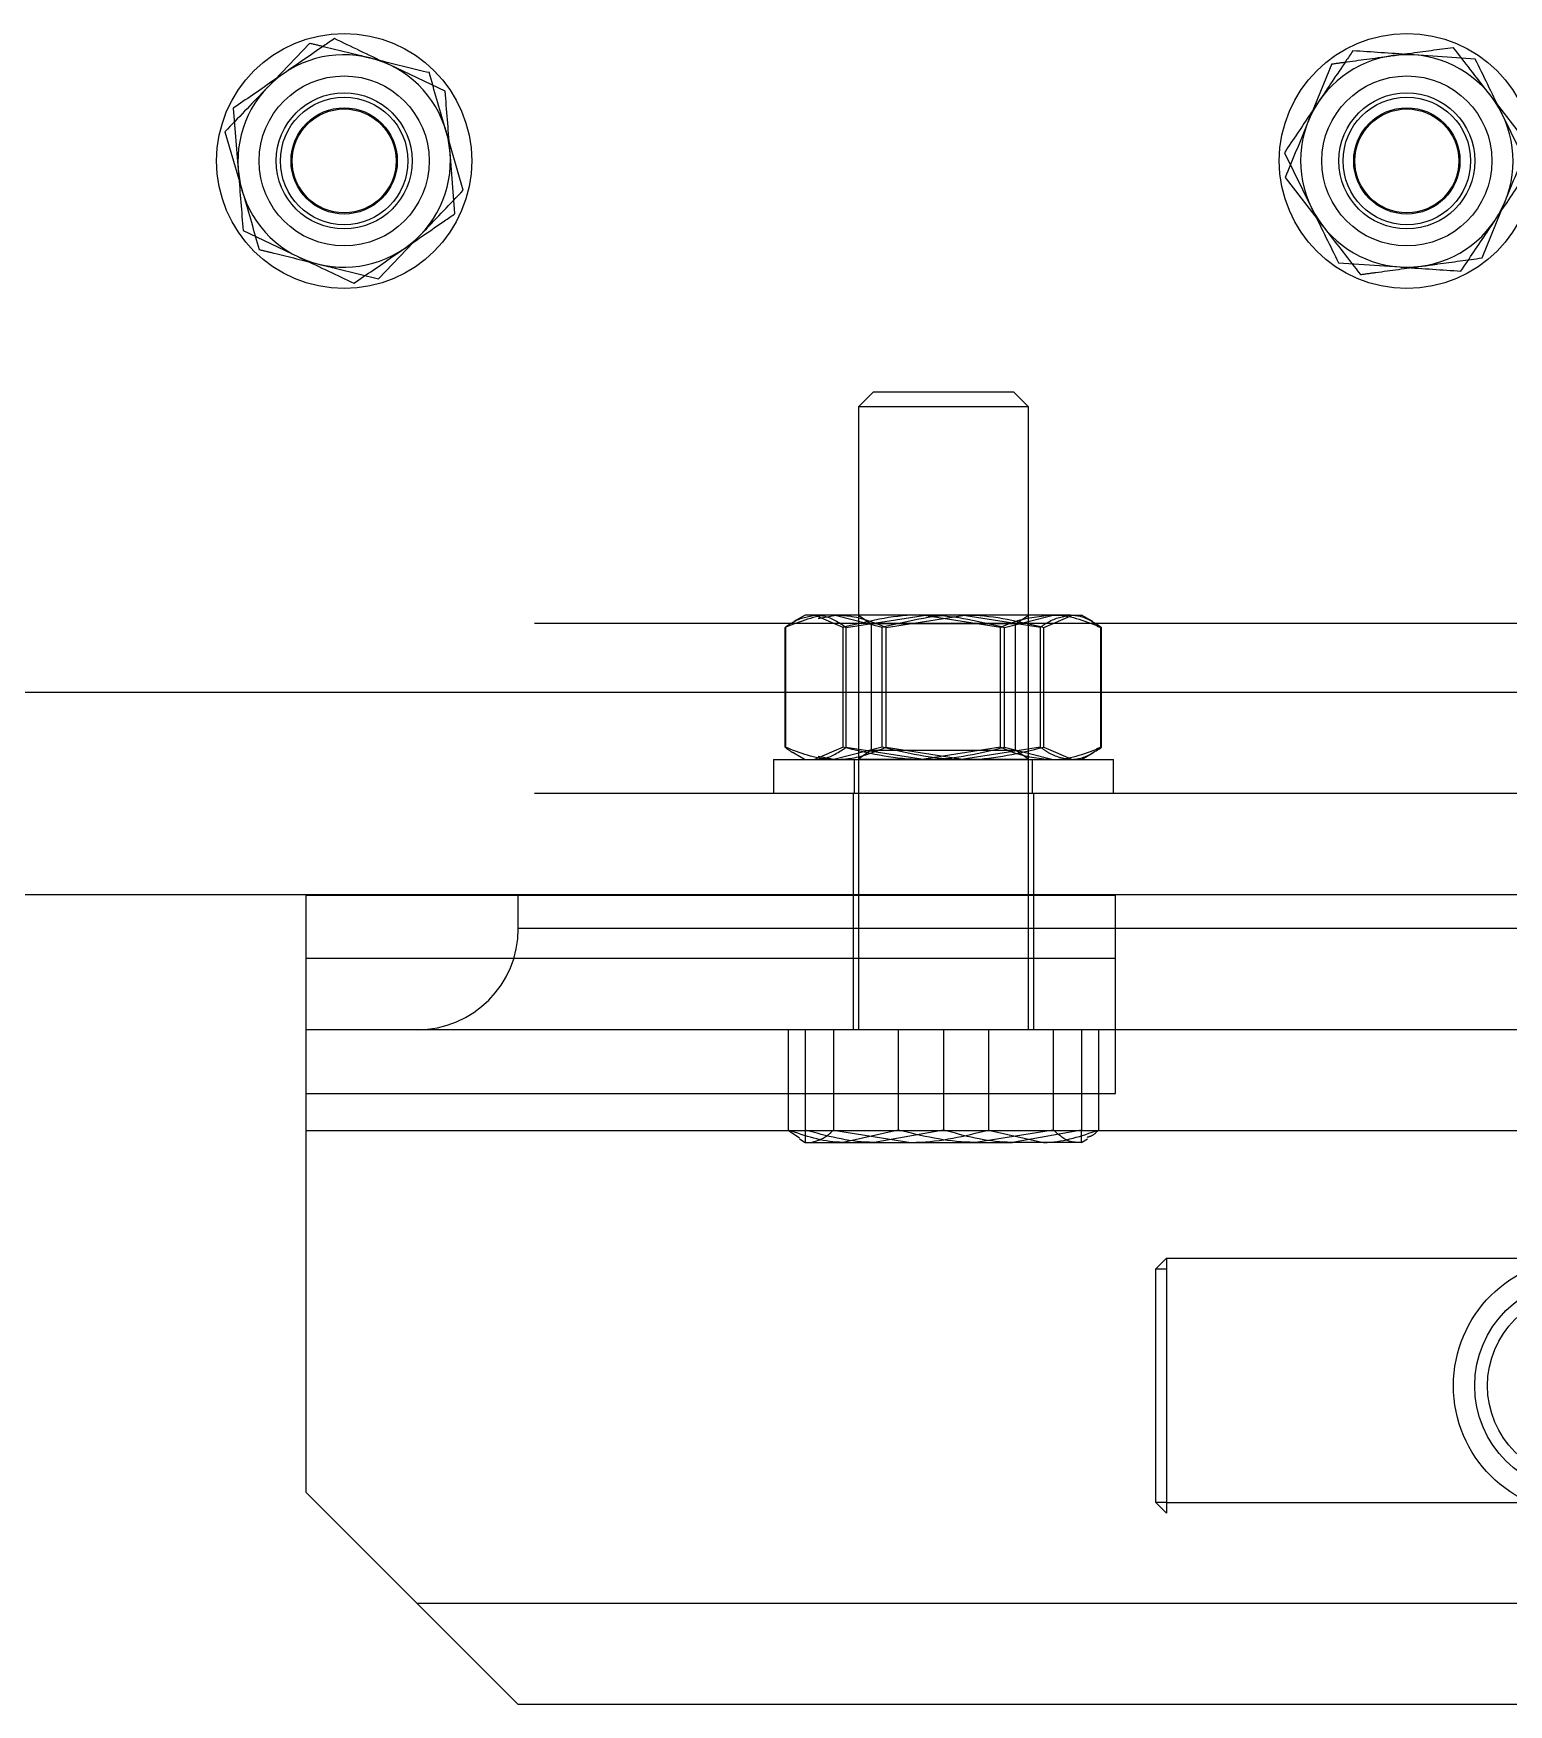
# Model space of a CAD drawing. Header units: metres. Extents: x 0 to 21025, y 0 to 14850.
# Drawn here: x 2607.4 to 2676.8, y 9008.5 to 9087.1 of the extents above; entities that cross this region are included whole.
import ezdxf

# ---------------------------------------------------------------- set-up
doc = ezdxf.new("R2010")
doc.units = ezdxf.units.M
doc.header["$LTSCALE"] = 25
doc.linetypes.add('HIDDEN2', pattern=[4.7625, 3.175, -1.5875])
doc.layers.add('SL4', color=4, linetype='Continuous')
doc.layers.add('ST1', color=7, linetype='HIDDEN2')

msp = doc.modelspace()

# ---------------------------------------------------------------- linework, layer by layer
at = {"layer": 'SL4'}
for p, q in [((2675.216, 9085.938), (2672.336, 9086.132)), ((2626.752, 9084.421), (2624.145, 9085.66)), ((2616.784, 9083.622), (2617.015, 9080.744)), ((2677.759, 9080.754), (2676.488, 9083.346)), ((2627.213, 9078.665), (2626.983, 9081.543)), ((2666.238, 9081.533), (2667.51, 9078.941)), ((2617.245, 9077.867), (2619.853, 9076.628)), ((2668.782, 9076.35), (2671.662, 9076.155)), ((2598.759, 9056.144), (2753.999, 9056.144)), ((3543.761, 9046.619), (2593.759, 9046.619)), ((2620.193, 9046.619), (2620.193, 9040.269)), ((2630.193, 9045.026), (2630.193, 9046.619)), ((2920.193, 9045.026), (2630.193, 9045.026)), ((2625.435, 9040.269), (2620.193, 9040.269)), ((2620.193, 9040.269), (2620.193, 9035.506)), ((2917.193, 9040.269), (2625.435, 9040.269)), ((2643.693, 9040.269), (2643.693, 9035.549)), ((2650.193, 9040.269), (2650.193, 9035.549)), ((2656.693, 9040.269), (2656.693, 9035.549)), ((2620.193, 9035.506), (2620.193, 9018.519)), ((2643.693, 9035.506), (2620.193, 9035.506)), ((2643.693, 9034.969), (2646.943, 9034.969)), ((2650.193, 9035.549), (2646.943, 9034.969)), ((2646.943, 9034.969), (2653.443, 9034.969)), ((2656.693, 9035.549), (2653.443, 9034.969)), ((2656.693, 9034.969), (2653.443, 9034.969)), ((2883.216, 9035.506), (2656.693, 9035.506)), ((2620.193, 9018.519), (2625.435, 9013.276)), ((2625.435, 9013.276), (2630.193, 9008.519)), ((2917.193, 9013.276), (2625.435, 9013.276)), ((2917.018, 9008.519), (2630.193, 9008.519))]:
    msp.add_line(p, q, dxfattribs=at)
for radius in [6, 5, 4.4]:
    msp.add_circle((2680.193, 9023.519), radius, dxfattribs=at)
for centre, radius, start, end in [((2621.999, 9081.144), 5, 64.58189, 124.58189), ((2671.999, 9081.144), 5, 86.13507, 146.13507), ((2671.999, 9081.144), 5, 26.13507, 86.13507), ((2621.999, 9081.144), 5, 124.58189, 184.58189), ((2621.999, 9081.144), 5, 4.58189, 64.58189), ((2671.999, 9081.144), 5, 146.13507, 206.13507), ((2671.999, 9081.144), 5, 326.13507, 26.13507), ((2621.999, 9081.144), 5, 304.58189, 4.58189), ((2621.999, 9081.144), 5, 184.58189, 244.58189), ((2671.999, 9081.144), 5, 206.13507, 266.13507), ((2671.999, 9081.144), 5, 266.13507, 326.13507), ((2621.999, 9081.144), 5, 244.58189, 304.58189), ((2625.435, 9045.026), 4.757, 270, 0)]:
    msp.add_arc(centre, radius, start, end, dxfattribs=at)
for points, knots in [([(2621.538, 9086.899), (2621.374, 9086.786), (2620.6, 9086.253), (2619.796, 9085.698), (2619.161, 9085.26)], [0, 0, 0, 0, 0.211001, 1, 1, 1, 1]), ([(2624.145, 9085.66), (2624.083, 9085.689), (2623.203, 9086.107), (2622.34, 9086.517), (2621.538, 9086.899)], [0, 0, 0, 0, 0.070201, 1, 1, 1, 1]), ([(2669.456, 9086.327), (2669.345, 9086.162), (2668.821, 9085.382), (2668.277, 9084.57), (2667.847, 9083.93)], [0, 0, 0, 0, 0.211001, 1, 1, 1, 1]), ([(2672.336, 9086.132), (2672.268, 9086.137), (2671.295, 9086.203), (2670.342, 9086.267), (2669.456, 9086.327)], [0, 0, 0, 0, 0.070201, 1, 1, 1, 1]), ([(2676.488, 9083.346), (2676.457, 9083.407), (2676.028, 9084.283), (2675.607, 9085.14), (2675.216, 9085.938)], [0, 0, 0, 0, 0.070201, 1, 1, 1, 1]), ([(2619.161, 9085.26), (2618.974, 9085.132), (2618.17, 9084.577), (2617.386, 9084.037), (2616.784, 9083.622)], [0, 0, 0, 0, 0.231849, 1, 1, 1, 1]), ([(2626.983, 9081.543), (2626.977, 9081.611), (2626.9, 9082.583), (2626.823, 9083.535), (2626.752, 9084.421)], [0, 0, 0, 0, 0.070201, 1, 1, 1, 1]), ([(2667.847, 9083.93), (2667.721, 9083.742), (2667.177, 9082.931), (2666.646, 9082.14), (2666.238, 9081.533)], [0, 0, 0, 0, 0.231849, 1, 1, 1, 1]), ([(2617.015, 9080.744), (2617.02, 9080.676), (2617.098, 9079.704), (2617.174, 9078.752), (2617.245, 9077.867)], [0, 0, 0, 0, 0.070201, 1, 1, 1, 1]), ([(2676.151, 9078.357), (2676.58, 9078.998), (2677.125, 9079.809), (2677.649, 9080.59), (2677.759, 9080.754)], [0, 0, 0, 0, 0.788999, 1, 1, 1, 1]), ([(2667.51, 9078.941), (2667.54, 9078.88), (2667.97, 9078.005), (2668.39, 9077.147), (2668.782, 9076.35)], [0, 0, 0, 0, 0.070201, 1, 1, 1, 1]), ([(2624.837, 9077.027), (2625.472, 9077.465), (2626.276, 9078.019), (2627.05, 9078.553), (2627.213, 9078.665)], [0, 0, 0, 0, 0.788999, 1, 1, 1, 1]), ([(2674.542, 9075.96), (2674.95, 9076.568), (2675.48, 9077.358), (2676.024, 9078.169), (2676.151, 9078.357)], [0, 0, 0, 0, 0.768151, 1, 1, 1, 1]), ([(2619.853, 9076.628), (2619.915, 9076.598), (2620.795, 9076.18), (2621.658, 9075.77), (2622.46, 9075.389)], [0, 0, 0, 0, 0.070201, 1, 1, 1, 1]), ([(2622.46, 9075.389), (2623.062, 9075.804), (2623.846, 9076.344), (2624.65, 9076.898), (2624.837, 9077.027)], [0, 0, 0, 0, 0.768151, 1, 1, 1, 1]), ([(2671.662, 9076.155), (2671.73, 9076.15), (2672.703, 9076.085), (2673.656, 9076.02), (2674.542, 9075.96)], [0, 0, 0, 0, 0.070201, 1, 1, 1, 1]), ([(2646.943, 9034.969), (2646.866, 9034.969), (2645.768, 9034.977), (2644.693, 9035.274), (2643.693, 9035.549)], [0, 0, 0, 0, 0.070215, 1, 1, 1, 1]), ([(2643.693, 9035.549), (2643.693, 9035.314), (2643.693, 9035.004), (2643.693, 9034.976), (2643.693, 9034.969)], [0, 0, 0, 0, 0.758149, 1, 1, 1, 1]), ([(2653.443, 9034.969), (2653.366, 9034.969), (2652.268, 9034.977), (2651.193, 9035.274), (2650.193, 9035.549)], [0, 0, 0, 0, 0.0702148, 1, 1, 1, 1]), ([(2656.693, 9034.969), (2656.693, 9034.976), (2656.693, 9035.004), (2656.693, 9035.314), (2656.693, 9035.549)], [0, 0, 0, 0, 0.241851, 1, 1, 1, 1])]:
    msp.add_open_spline(points, degree=3, knots=knots, dxfattribs=at)
at = {"layer": 'ST1'}
for p, q in [((2620.385, 9086.687), (2618.388, 9084.603)), ((2668.462, 9085.707), (2667.37, 9083.034)), ((2677.719, 9081.925), (2675.951, 9084.207)), ((2616.391, 9082.518), (2617.198, 9079.746)), ((2627.606, 9079.769), (2626.8, 9082.541)), ((2666.278, 9080.362), (2668.047, 9078.08)), ((2675.536, 9076.58), (2676.628, 9079.253)), ((2623.612, 9075.6), (2625.609, 9077.685)), ((2646.883, 9070.269), (2646.193, 9069.578)), ((2653.502, 9070.269), (2646.883, 9070.269)), ((2654.193, 9069.578), (2653.502, 9070.269)), ((2654.193, 9069.578), (2646.193, 9069.578)), ((2646.193, 9069.578), (2646.193, 9040.269)), ((2654.193, 9040.269), (2654.193, 9069.578)), ((3543.761, 9059.381), (2543.761, 9059.381)), ((2642.751, 9053.562), (2642.751, 9059.201)), ((2642.779, 9053.562), (2642.779, 9059.201)), ((2643.693, 9059.781), (2643.156, 9059.471)), ((2645.035, 9059.781), (2643.693, 9059.781)), ((2645.473, 9059.201), (2644.126, 9059.781)), ((2644.299, 9059.622), (2645.139, 9059.781)), ((2647.318, 9059.201), (2645.035, 9059.781)), ((2651.039, 9059.781), (2645.035, 9059.781)), ((2645.473, 9053.562), (2645.473, 9059.201)), ((2645.626, 9059.201), (2649.347, 9059.781)), ((2645.626, 9053.562), (2645.626, 9059.201)), ((2646.193, 9059.781), (2646.793, 9059.361)), ((2653.334, 9059.361), (2646.793, 9059.361)), ((2646.793, 9059.361), (2646.793, 9053.427)), ((2647.318, 9053.562), (2647.318, 9059.201)), ((2647.498, 9059.201), (2651.205, 9059.781)), ((2647.498, 9053.562), (2647.498, 9059.201)), ((2652.887, 9059.201), (2649.18, 9059.781)), ((2654.76, 9059.201), (2651.039, 9059.781)), ((2656.197, 9059.781), (2651.039, 9059.781)), ((2652.887, 9053.562), (2652.887, 9059.201)), ((2653.068, 9059.201), (2655.351, 9059.781)), ((2653.068, 9053.562), (2653.068, 9059.201)), ((2653.593, 9059.361), (2653.334, 9059.361)), ((2653.593, 9059.361), (2654.193, 9059.781)), ((2653.593, 9053.427), (2653.593, 9059.361)), ((2654.76, 9053.562), (2654.76, 9059.201)), ((2654.912, 9059.201), (2656.26, 9059.781)), ((2654.912, 9053.562), (2654.912, 9059.201)), ((2655.247, 9059.781), (2655.593, 9059.756)), ((2656.197, 9059.781), (2656.693, 9059.781)), ((2657.23, 9059.471), (2656.693, 9059.781)), ((2657.413, 9059.261), (2657.607, 9059.201)), ((2657.607, 9053.562), (2657.607, 9059.201)), ((2657.635, 9053.562), (2657.635, 9059.201)), ((2642.193, 9052.981), (2658.193, 9052.981)), ((2642.193, 9052.981), (2642.193, 9051.381)), ((2643.156, 9053.291), (2643.693, 9052.981)), ((2645.473, 9053.562), (2644.126, 9052.981)), ((2644.299, 9053.14), (2645.139, 9052.981)), ((2647.318, 9053.562), (2645.035, 9052.981)), ((2645.626, 9053.562), (2649.347, 9052.981)), ((2645.993, 9052.981), (2645.993, 9051.381)), ((2646.793, 9053.427), (2646.193, 9053.006)), ((2646.193, 9053.006), (2653.888, 9053.006)), ((2646.193, 9053.006), (2646.193, 9052.981)), ((2646.793, 9053.427), (2653.593, 9053.427)), ((2647.498, 9053.562), (2651.205, 9052.981)), ((2652.887, 9053.562), (2649.18, 9052.981)), ((2654.76, 9053.562), (2651.039, 9052.981)), ((2653.068, 9053.562), (2655.351, 9052.981)), ((2654.193, 9053.006), (2653.593, 9053.427)), ((2653.888, 9053.006), (2654.193, 9053.006)), ((2654.193, 9052.981), (2654.193, 9053.006)), ((2654.393, 9051.381), (2654.393, 9052.981)), ((2654.912, 9053.562), (2656.26, 9052.981)), ((2655.247, 9052.981), (2655.593, 9053.006)), ((2656.693, 9052.981), (2657.23, 9053.291)), ((2657.413, 9053.501), (2657.607, 9053.562)), ((2658.193, 9051.381), (2658.193, 9052.981)), ((3543.761, 9051.381), (2543.761, 9051.381)), ((2645.943, 9051.381), (2645.943, 9046.619)), ((2654.443, 9046.619), (2654.443, 9051.381)), ((2645.943, 9046.619), (2645.943, 9040.269)), ((2654.443, 9040.269), (2654.443, 9046.619)), ((2658.293, 9043.619), (2658.293, 9046.619)), ((2658.293, 9046.588), (2620.193, 9046.588)), ((2658.293, 9043.619), (2658.293, 9046.588)), ((2917.193, 9045.026), (2630.193, 9045.026)), ((2658.293, 9043.619), (2620.193, 9043.619)), ((2658.293, 9040.269), (2658.293, 9043.619)), ((2642.897, 9040.269), (2642.897, 9035.549)), ((2645.021, 9040.269), (2645.021, 9035.549)), ((2648.069, 9040.269), (2648.069, 9035.549)), ((2652.317, 9040.269), (2652.317, 9035.549)), ((2655.365, 9040.269), (2655.365, 9035.549)), ((2657.489, 9040.269), (2657.489, 9035.549)), ((2658.293, 9037.269), (2658.293, 9040.269)), ((2620.193, 9037.269), (2658.293, 9037.269)), ((2920.193, 9035.506), (2620.193, 9035.506)), ((2642.897, 9035.549), (2643.426, 9035.19)), ((2643.416, 9035.129), (2643.693, 9034.969)), ((2656.693, 9035.506), (2643.693, 9035.506)), ((2645.021, 9035.549), (2648.669, 9034.969)), ((2648.069, 9035.549), (2645.483, 9034.969)), ((2655.365, 9035.549), (2651.717, 9034.969)), ((2652.317, 9035.549), (2654.903, 9034.969)), ((2656.693, 9034.969), (2656.97, 9035.129)), ((2660.193, 9029.019), (2660.693, 9029.519)), ((2660.693, 9029.519), (2879.693, 9029.519)), ((2660.693, 9029.519), (2660.693, 9029.019)), ((2660.193, 9018.019), (2660.193, 9029.019)), ((2660.193, 9029.019), (2660.693, 9029.019)), ((2879.693, 9029.019), (2660.693, 9029.019)), ((2660.693, 9029.019), (2660.693, 9018.019)), ((2660.693, 9017.519), (2660.193, 9018.019)), ((2660.693, 9018.019), (2660.193, 9018.019)), ((2660.693, 9018.019), (2660.693, 9017.519)), ((2660.693, 9018.019), (2879.693, 9018.019)), ((2879.693, 9017.519), (2660.693, 9017.519)), ((2920.193, 9013.276), (2625.435, 9013.276))]:
    msp.add_line(p, q, dxfattribs=at)
for centre, radius in [((2621.999, 9081.144), 6), ((2671.999, 9081.144), 6), ((2621.999, 9081.144), 4), ((2671.999, 9081.144), 4), ((2621.999, 9081.144), 3.2), ((2671.999, 9081.144), 3.2), ((2621.999, 9081.144), 3), ((2621.999, 9081.144), 2.5), ((2621.999, 9081.144), 2.445), ((2671.999, 9081.144), 3), ((2671.999, 9081.144), 2.5), ((2671.999, 9081.144), 2.445), ((2680.193, 9023.519), 4.4)]:
    msp.add_circle(centre, radius, dxfattribs=at)
for points, knots in [([(2620.385, 9086.687), (2620.621, 9086.629), (2621.535, 9086.405), (2622.484, 9086.173), (2623.189, 9086)], [0, 0, 0, 0, 0.2575513, 1, 1, 1, 1]), ([(2623.189, 9086), (2623.444, 9085.937), (2624.393, 9085.705), (2625.317, 9085.478), (2625.993, 9085.313)], [0, 0, 0, 0, 0.268634, 1, 1, 1, 1]), ([(2668.462, 9085.707), (2668.702, 9085.74), (2669.634, 9085.867), (2670.603, 9085.999), (2671.322, 9086.098)], [0, 0, 0, 0, 0.257551, 1, 1, 1, 1]), ([(2671.322, 9086.098), (2671.582, 9086.133), (2672.55, 9086.265), (2673.493, 9086.394), (2674.182, 9086.488)], [0, 0, 0, 0, 0.268634, 1, 1, 1, 1]), ([(2675.951, 9084.207), (2675.909, 9084.261), (2675.312, 9085.031), (2674.726, 9085.786), (2674.182, 9086.488)], [0, 0, 0, 0, 0.070201, 1, 1, 1, 1]), ([(2626.8, 9082.541), (2626.781, 9082.607), (2626.508, 9083.543), (2626.241, 9084.46), (2625.993, 9085.313)], [0, 0, 0, 0, 0.070201, 1, 1, 1, 1]), ([(2618.388, 9084.603), (2618.341, 9084.553), (2617.667, 9083.849), (2617.006, 9083.159), (2616.391, 9082.518)], [0, 0, 0, 0, 0.070201, 1, 1, 1, 1]), ([(2667.37, 9083.034), (2667.344, 9082.971), (2666.976, 9082.069), (2666.614, 9081.184), (2666.278, 9080.362)], [0, 0, 0, 0, 0.070201, 1, 1, 1, 1]), ([(2676.628, 9079.253), (2676.653, 9079.316), (2677.022, 9080.219), (2677.383, 9081.103), (2677.719, 9081.925)], [0, 0, 0, 0, 0.070201, 1, 1, 1, 1]), ([(2617.198, 9079.746), (2617.217, 9079.681), (2617.49, 9078.745), (2617.757, 9077.827), (2618.005, 9076.975)], [0, 0, 0, 0, 0.070201, 1, 1, 1, 1]), ([(2625.609, 9077.685), (2625.657, 9077.734), (2626.331, 9078.438), (2626.992, 9079.128), (2627.606, 9079.769)], [0, 0, 0, 0, 0.0702006, 1, 1, 1, 1]), ([(2668.047, 9078.08), (2668.089, 9078.026), (2668.686, 9077.256), (2669.271, 9076.501), (2669.816, 9075.799)], [0, 0, 0, 0, 0.070201, 1, 1, 1, 1]), ([(2618.005, 9076.975), (2618.24, 9076.917), (2619.154, 9076.693), (2620.104, 9076.46), (2620.809, 9076.287)], [0, 0, 0, 0, 0.257551, 1, 1, 1, 1]), ([(2672.676, 9076.19), (2672.936, 9076.225), (2673.904, 9076.357), (2674.847, 9076.486), (2675.536, 9076.58)], [0, 0, 0, 0, 0.268634, 1, 1, 1, 1]), ([(2620.809, 9076.287), (2621.063, 9076.225), (2622.012, 9075.992), (2622.936, 9075.766), (2623.612, 9075.6)], [0, 0, 0, 0, 0.268634, 1, 1, 1, 1]), ([(2669.816, 9075.799), (2670.056, 9075.832), (2670.988, 9075.959), (2671.957, 9076.091), (2672.676, 9076.19)], [0, 0, 0, 0, 0.257551, 1, 1, 1, 1]), ([(2645.035, 9059.781), (2644.98, 9059.78), (2644.209, 9059.772), (2643.454, 9059.476), (2642.751, 9059.201)], [0, 0, 0, 0, 0.070215, 1, 1, 1, 1]), ([(2642.751, 9059.201), (2642.872, 9059.288), (2643.34, 9059.628), (2643.827, 9059.716), (2644.189, 9059.781)], [0, 0, 0, 0, 0.257551, 1, 1, 1, 1]), ([(2644.189, 9059.781), (2644.319, 9059.772), (2644.806, 9059.74), (2645.28, 9059.429), (2645.626, 9059.201)], [0, 0, 0, 0, 0.268634, 1, 1, 1, 1]), ([(2645.139, 9059.781), (2645.353, 9059.772), (2646.152, 9059.74), (2646.93, 9059.429), (2647.498, 9059.201)], [0, 0, 0, 0, 0.268634, 1, 1, 1, 1]), ([(2649.18, 9059.781), (2649.093, 9059.78), (2647.841, 9059.772), (2646.614, 9059.476), (2645.473, 9059.201)], [0, 0, 0, 0, 0.070215, 1, 1, 1, 1]), ([(2651.039, 9059.781), (2650.951, 9059.78), (2649.694, 9059.772), (2648.463, 9059.476), (2647.318, 9059.201)], [0, 0, 0, 0, 0.070215, 1, 1, 1, 1]), ([(2649.347, 9059.781), (2649.435, 9059.78), (2650.692, 9059.772), (2651.923, 9059.476), (2653.068, 9059.201)], [0, 0, 0, 0, 0.070215, 1, 1, 1, 1]), ([(2651.205, 9059.781), (2651.293, 9059.78), (2652.545, 9059.772), (2653.772, 9059.476), (2654.912, 9059.201)], [0, 0, 0, 0, 0.0702148, 1, 1, 1, 1]), ([(2652.887, 9059.201), (2653.086, 9059.288), (2653.855, 9059.628), (2654.654, 9059.716), (2655.247, 9059.781)], [0, 0, 0, 0, 0.257551, 1, 1, 1, 1]), ([(2654.76, 9059.201), (2654.88, 9059.288), (2655.349, 9059.628), (2655.836, 9059.716), (2656.197, 9059.781)], [0, 0, 0, 0, 0.257551, 1, 1, 1, 1]), ([(2655.351, 9059.781), (2655.405, 9059.78), (2656.176, 9059.772), (2656.932, 9059.476), (2657.635, 9059.201)], [0, 0, 0, 0, 0.0702148, 1, 1, 1, 1]), ([(2656.197, 9059.781), (2656.328, 9059.772), (2656.814, 9059.74), (2657.288, 9059.429), (2657.635, 9059.201)], [0, 0, 0, 0, 0.268634, 1, 1, 1, 1]), ([(2645.035, 9052.981), (2644.98, 9052.982), (2644.209, 9052.99), (2643.454, 9053.286), (2642.751, 9053.562)], [0, 0, 0, 0, 0.0702148, 1, 1, 1, 1]), ([(2642.751, 9053.562), (2642.871, 9053.46), (2643.002, 9053.348), (2643.138, 9053.308), (2643.149, 9053.305)], [0, 0, 0, 0, 0.914803, 1, 1, 1, 1]), ([(2644.189, 9052.981), (2644.319, 9052.99), (2644.806, 9053.022), (2645.28, 9053.334), (2645.626, 9053.562)], [0, 0, 0, 0, 0.268634, 1, 1, 1, 1]), ([(2645.139, 9052.981), (2645.353, 9052.99), (2646.152, 9053.022), (2646.93, 9053.334), (2647.498, 9053.562)], [0, 0, 0, 0, 0.2686336, 1, 1, 1, 1]), ([(2649.18, 9052.981), (2649.093, 9052.982), (2647.841, 9052.99), (2646.614, 9053.286), (2645.473, 9053.562)], [0, 0, 0, 0, 0.070215, 1, 1, 1, 1]), ([(2651.039, 9052.981), (2650.951, 9052.982), (2649.694, 9052.99), (2648.463, 9053.286), (2647.318, 9053.562)], [0, 0, 0, 0, 0.070215, 1, 1, 1, 1]), ([(2649.347, 9052.981), (2649.435, 9052.982), (2650.692, 9052.99), (2651.923, 9053.286), (2653.068, 9053.562)], [0, 0, 0, 0, 0.070215, 1, 1, 1, 1]), ([(2651.205, 9052.981), (2651.293, 9052.982), (2652.545, 9052.99), (2653.772, 9053.286), (2654.912, 9053.562)], [0, 0, 0, 0, 0.070215, 1, 1, 1, 1]), ([(2652.887, 9053.562), (2653.086, 9053.474), (2653.855, 9053.134), (2654.654, 9053.046), (2655.247, 9052.981)], [0, 0, 0, 0, 0.257551, 1, 1, 1, 1]), ([(2654.76, 9053.562), (2654.88, 9053.474), (2655.349, 9053.134), (2655.836, 9053.046), (2656.197, 9052.981)], [0, 0, 0, 0, 0.257551, 1, 1, 1, 1]), ([(2655.351, 9052.981), (2655.405, 9052.982), (2656.176, 9052.99), (2656.932, 9053.286), (2657.635, 9053.562)], [0, 0, 0, 0, 0.0702148, 1, 1, 1, 1]), ([(2656.197, 9052.981), (2656.328, 9052.99), (2656.814, 9053.022), (2657.288, 9053.334), (2657.635, 9053.562)], [0, 0, 0, 0, 0.268634, 1, 1, 1, 1]), ([(2645.483, 9034.969), (2645.421, 9034.969), (2644.548, 9034.977), (2643.692, 9035.274), (2642.897, 9035.549)], [0, 0, 0, 0, 0.0702148, 1, 1, 1, 1]), ([(2643.959, 9034.969), (2644.238, 9035.039), (2644.597, 9035.131), (2644.943, 9035.473), (2645.021, 9035.549)], [0, 0, 0, 0, 0.7762867, 1, 1, 1, 1]), ([(2651.717, 9034.969), (2651.631, 9034.969), (2650.399, 9034.977), (2649.191, 9035.274), (2648.069, 9035.549)], [0, 0, 0, 0, 0.070215, 1, 1, 1, 1]), ([(2648.669, 9034.969), (2648.755, 9034.969), (2649.987, 9034.977), (2651.194, 9035.274), (2652.317, 9035.549)], [0, 0, 0, 0, 0.0702148, 1, 1, 1, 1]), ([(2654.903, 9034.969), (2654.964, 9034.969), (2655.838, 9034.977), (2656.693, 9035.274), (2657.489, 9035.549)], [0, 0, 0, 0, 0.0702148, 1, 1, 1, 1]), ([(2656.427, 9034.969), (2656.34, 9034.976), (2655.981, 9035.004), (2655.631, 9035.314), (2655.365, 9035.549)], [0, 0, 0, 0, 0.241851, 1, 1, 1, 1]), ([(2657.489, 9035.549), (2657.412, 9035.468), (2657.24, 9035.288), (2657.061, 9035.233), (2656.962, 9035.203)], [0, 0, 0, 0, 0.447764, 1, 1, 1, 1])]:
    msp.add_open_spline(points, degree=3, knots=knots, dxfattribs=at)

doc.saveas('drawing.dxf')
